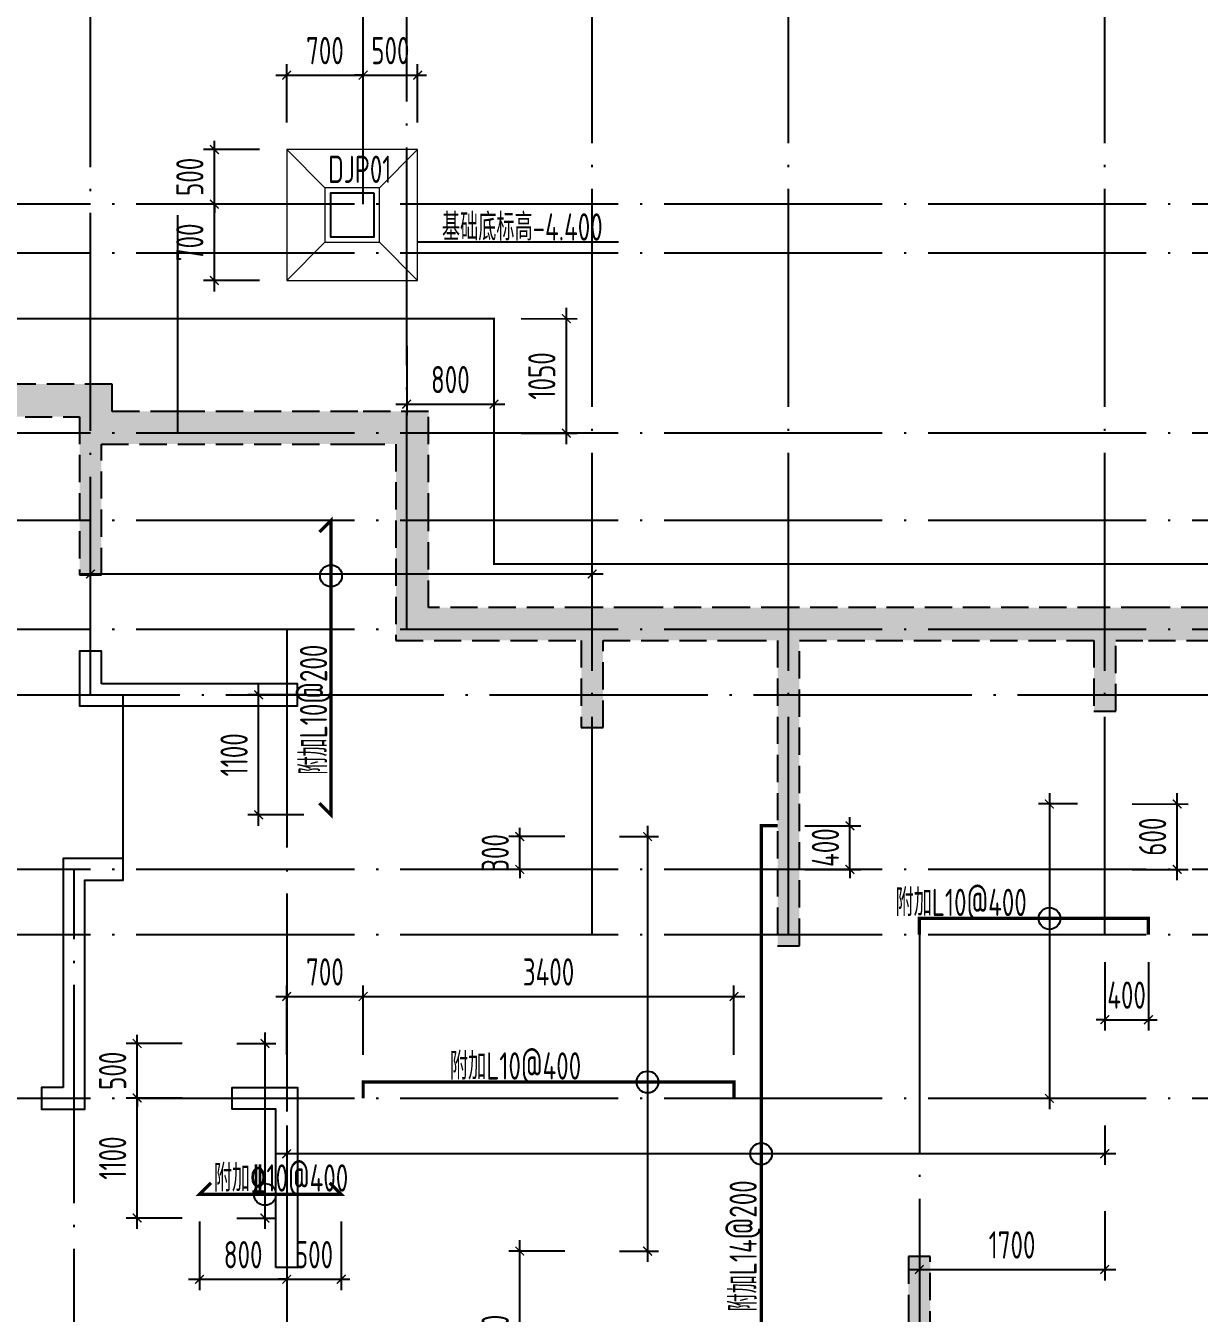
# Model space of a CAD drawing. Extents: x -1058961 to 23600, y -449123 to 2751847.
# Drawn here: x -493787 to -483028, y 23394 to 35201 of the extents above; entities that cross this region are included whole.
import ezdxf

# ---------------------------------------------------------------- set-up
doc = ezdxf.new("R2010")
doc.units = 0
doc.header["$LTSCALE"] = 1000
doc.linetypes.add('DASH', pattern=[0.35, 0.25, -0.1])
doc.linetypes.add('DOTE', pattern=[2.4200000000000004, 2, -0.2, 0.02, -0.2])
doc.layers.get('0').update_dxf_attribs({"linetype": 'CONTINUOUS'})
doc.layers.get('DEFPOINTS').update_dxf_attribs({"linetype": 'CONTINUOUS'})
for name, color, linetype in [('A-DOTE', 10, 'DOTE'), ('DIM_ELEV', 3, 'CONTINUOUS'), ('S-B板配筋', 6, 'CONTINUOUS'), ('S-B板配筋号', 7, 'CONTINUOUS'), ('S-J基础底板', 5, 'CONTINUOUS'), ('S-J基础底板标注', 3, 'CONTINUOUS'), ('S-Q墙填充', 252, 'CONTINUOUS'), ('S-Q墙实线', 6, 'CONTINUOUS'), ('S-Q墙虚线', 6, 'DASH'), ('独立基础', 2, 'CONTINUOUS')]:
    doc.layers.add(name, color=color, linetype=linetype)
doc.layers.add('独基集中标注', color=7, linetype='CONTINUOUS', lineweight=18)
doc.styles.add('TSSD_DIMENSION', font='Tssdeng.shx', dxfattribs={"width": 0.7, "bigfont": 'tssdchn.shx'})
doc.styles.add('TSSD_REIN', font='tssdeng.shx', dxfattribs={"width": 0.7, "height": 300, "bigfont": 'tssdchn.shx'})
doc.styles.add('样式 1', font='yjkeng.shx', dxfattribs={"width": 0.7, "height": 250, "bigfont": 'yjkchn.shx'})
doc.dimstyles.new('TSSD_100_100$0', dxfattribs={"dimtxt": 300, "dimasz": 80, "dimexe": 100, "dimexo": 250, "dimgap": 100, "dimtad": 1, "dimdec": 0, "dimzin": 0, "dimdsep": 46, "dimtxsty": 'TSSD_DIMENSION', "dimblk": 'ARCHTICK', "dimcen": 0, "dimdle": 100, "dimclrd": 3, "dimclre": 3, "dimclrt": 7, "dimadec": 0, "dimazin": 0, "dimtfac": 1, "dimtdec": 0, "dimtix": 1, "dimtmove": 2, "dimatfit": 3, "dimldrblk": 'ARCHTICK', "dimfxl": 0, "dimtolj": 1, "dimtzin": 0, "dimarcsym": 0})

# ---------------------------------------------------------------- blocks, each defined once
blk = doc.blocks.new('_ArchTick')
at = {"color": 0, "linetype": 'ByBlock', "const_width": 0.15}
blk.add_lwpolyline([(-0.5, -0.5), (0.5, 0.5)], dxfattribs=at)
blk = doc.blocks.new('*D594')
at = {"layer": 'DEFPOINTS', "color": 0}
for p in [(-492057.5010585476, 34064.52413698993), (-491393.851272724, 34064.52413698993), (-491393.851272724, 33564.50240464791)]:
    blk.add_point(p, dxfattribs=at)
at = {"layer": 'S-J基础底板标注', "color": 3, "lineweight": -2}
for p, q in [((-492057.5010585476, 34064.52413698993), (-492057.5010585476, 34144.52413698993)), ((-491643.851272724, 34064.52413698993), (-492157.5010585476, 34064.52413698993)), ((-492057.5010585476, 33564.50240464791), (-492057.5010585476, 34064.52413698993)), ((-491643.851272724, 33564.50240464791), (-492157.5010585476, 33564.50240464791)), ((-492057.5010585476, 33564.50240464791), (-492057.5010585476, 33484.50240464791))]:
    blk.add_line(p, q, dxfattribs=at)
at = {"layer": 'S-J基础底板标注', "color": 3, "lineweight": -2, "xscale": 80, "yscale": 80, "zscale": 80}
for p, rotation in [((-492057.5010585476, 34064.52413698993), 270), ((-492057.5010585476, 33564.50240464791), 90)]:
    blk.add_blockref('_ArchTick', p, dxfattribs=dict(at, rotation=rotation))
at = {"layer": 'S-J基础底板标注', "color": 7, "insert": (-492282.5010585476, 33814.51327081884), "char_height": 250, "attachment_point": 5, "rotation": 90, "style": 'TSSD_DIMENSION'}
blk.add_mtext('\\A1;500', dxfattribs=at)
blk = doc.blocks.new('*D604')
at = {"layer": 'DEFPOINTS', "color": 0}
for p in [(-492057.5010585476, 33564.50240464791), (-491393.851272724, 33564.50240464791), (-491393.8514036512, 32864.52413698993)]:
    blk.add_point(p, dxfattribs=at)
at = {"layer": 'S-J基础底板标注', "color": 3, "lineweight": -2}
for p, q in [((-492057.5010585476, 32764.52413698993), (-492057.5010585476, 33664.50240464791)), ((-491643.851272724, 33564.50240464791), (-492157.5010585476, 33564.50240464791)), ((-491643.8514036512, 32864.52413698993), (-492157.5010585476, 32864.52413698993))]:
    blk.add_line(p, q, dxfattribs=at)
at = {"layer": 'S-J基础底板标注', "color": 3, "lineweight": -2, "xscale": 80, "yscale": 80, "zscale": 80}
for p, rotation in [((-492057.5010585476, 33564.50240464791), 90), ((-492057.5010585476, 32864.52413698993), 270)]:
    blk.add_blockref('_ArchTick', p, dxfattribs=dict(at, rotation=rotation))
at = {"layer": 'S-J基础底板标注', "color": 7, "insert": (-492282.5010585476, 33214.51327081884), "char_height": 250, "attachment_point": 5, "rotation": 90, "style": 'TSSD_DIMENSION'}
blk.add_mtext('\\A1;700', dxfattribs=at)
blk = doc.blocks.new('*D608')
at = {"layer": 'DEFPOINTS', "color": 0}
for p in [(-490193.8372387396, 34747.43385908534), (-490693.840417615, 34064.52618786317), (-490193.8372387396, 34064.52616923282)]:
    blk.add_point(p, dxfattribs=at)
at = {"layer": 'S-J基础底板标注', "color": 3, "lineweight": -2}
for p, q in [((-490693.840417615, 34314.52618786317), (-490693.840417615, 34847.43385908534)), ((-490193.8372387396, 34314.52616923282), (-490193.8372387396, 34847.43385908534)), ((-490693.840417615, 34747.43385908534), (-490773.840417615, 34747.43385908534)), ((-490693.840417615, 34747.43385908534), (-490193.8372387396, 34747.43385908534)), ((-490193.8372387396, 34747.43385908534), (-490113.8372387396, 34747.43385908534))]:
    blk.add_line(p, q, dxfattribs=at)
at = {"layer": 'S-J基础底板标注', "color": 3, "lineweight": -2, "xscale": 80, "yscale": 80, "zscale": 80}
blk.add_blockref('_ArchTick', (-490693.840417615, 34747.43385908534), dxfattribs=at)
at = {"layer": 'S-J基础底板标注', "color": 3, "lineweight": -2, "xscale": 80, "yscale": 80, "zscale": 80, "rotation": 180}
blk.add_blockref('_ArchTick', (-490193.8372387396, 34747.43385908534), dxfattribs=at)
at = {"layer": 'S-J基础底板标注', "color": 7, "insert": (-490443.8388281773, 34972.43385908534), "char_height": 250, "attachment_point": 5, "style": 'TSSD_DIMENSION'}
blk.add_mtext('\\A1;500', dxfattribs=at)
blk = doc.blocks.new('*D610')
at = {"layer": 'DEFPOINTS', "color": 0}
for p in [(-490693.840417615, 34747.4338777157), (-491393.8394731249, 34064.52621394544), (-490693.840417615, 34064.52618786317)]:
    blk.add_point(p, dxfattribs=at)
at = {"layer": 'S-J基础底板标注', "color": 3, "lineweight": -2}
for p, q in [((-491393.8394731249, 34314.52621394544), (-491393.8394731249, 34847.4338777157)), ((-490693.840417615, 34314.52618786317), (-490693.840417615, 34847.4338777157)), ((-491493.8394731249, 34747.4338777157), (-490593.840417615, 34747.4338777157))]:
    blk.add_line(p, q, dxfattribs=at)
at = {"layer": 'S-J基础底板标注', "color": 3, "lineweight": -2, "xscale": 80, "yscale": 80, "zscale": 80, "rotation": 180}
blk.add_blockref('_ArchTick', (-491393.8394731249, 34747.4338777157), dxfattribs=at)
at = {"layer": 'S-J基础底板标注', "color": 3, "lineweight": -2, "xscale": 80, "yscale": 80, "zscale": 80}
blk.add_blockref('_ArchTick', (-490693.840417615, 34747.4338777157), dxfattribs=at)
at = {"layer": 'S-J基础底板标注', "color": 7, "insert": (-491043.83994537, 34972.4338777157), "char_height": 250, "attachment_point": 5, "style": 'TSSD_DIMENSION'}
blk.add_mtext('\\A1;700', dxfattribs=at)
blk = doc.blocks.new('*D628')
at = {"layer": 'DEFPOINTS', "color": 0}
for p in [(-486893.7970194276, 27864.33567456829), (-486230.1470199788, 27864.27281067413), (-486893.8348911972, 27464.52589256183)]:
    blk.add_point(p, dxfattribs=at)
at = {"layer": 'S-J基础底板标注', "color": 3, "lineweight": -2}
for p, q in [((-486643.7970205492, 27864.31199345101), (-486130.1470204275, 27864.26333822723)), ((-486230.1848917483, 27464.46302866768), (-486230.1470199788, 27864.27281067413)), ((-486230.1470199788, 27864.27281067413), (-486230.1394420213, 27944.27281031523)), ((-486643.8348923188, 27464.50221144455), (-486130.184892197, 27464.45355622077)), ((-486230.1848917483, 27464.46302866768), (-486230.1924697058, 27384.46302902658))]:
    blk.add_line(p, q, dxfattribs=at)
at = {"layer": 'S-J基础底板标注', "color": 3, "lineweight": -2, "xscale": 80, "yscale": 80, "zscale": 80}
for p, rotation in [((-486230.1470199788, 27864.27281067413), 269.9945726876956), ((-486230.1848917483, 27464.46302866768), 89.99457268769562)]:
    blk.add_blockref('_ArchTick', p, dxfattribs=dict(at, rotation=rotation))
at = {"layer": 'S-J基础底板标注', "color": 7, "insert": (-486455.1659548541, 27664.38923267649), "char_height": 250, "attachment_point": 5, "rotation": 89.99457268769561, "style": 'TSSD_DIMENSION'}
blk.add_mtext('\\A1;400', dxfattribs=at)
blk = doc.blocks.new('*D685')
at = {"layer": 'DEFPOINTS', "color": 0, "ltscale": 0.5}
for p in [(-488593.8295931561, 27764.94171563891), (-488593.7983879136, 23964.40297714485), (-488085.8578433053, 23964.40714771354)]:
    blk.add_point(p, dxfattribs=at)
at = {"layer": 'S-J基础底板标注', "color": 3, "lineweight": -2, "ltscale": 0.5}
for p, q in [((-488085.889869622, 27864.94588620423), (-488085.857022231, 23864.40714771691)), ((-488343.8295931645, 27764.94376832438), (-487985.8890485512, 27764.94670728179)), ((-488343.798387922, 23964.40502983031), (-487985.8578433087, 23964.40796878772))]:
    blk.add_line(p, q, dxfattribs=at)
at = {"layer": 'S-J基础底板标注', "color": 3, "lineweight": -2, "ltscale": 0.5, "xscale": 80, "yscale": 80, "zscale": 80}
for p, rotation in [((-488085.8890485478, 27764.9458862076), 90.0004704408551), ((-488085.8578433053, 23964.40714771354), 270.0004704408551)]:
    blk.add_blockref('_ArchTick', p, dxfattribs=dict(at, rotation=rotation))
blk = doc.blocks.new('*D658')
at = {"layer": 'DEFPOINTS', "color": 0}
for p in [(-489257.4495070654, 23964.40297714484), (-488593.7995797223, 23964.40297714484), (-488593.7998729884, 22364.52588516191)]:
    blk.add_point(p, dxfattribs=at)
at = {"layer": 'S-J基础底板标注', "color": 3, "lineweight": -2}
for p, q in [((-489257.4495070654, 22264.52588516191), (-489257.4495070654, 24064.40297714484)), ((-488843.7995797223, 23964.40297714484), (-489357.4495070654, 23964.40297714484)), ((-488843.7998729884, 22364.52588516191), (-489357.4495070654, 22364.52588516191))]:
    blk.add_line(p, q, dxfattribs=at)
at = {"layer": 'S-J基础底板标注', "color": 3, "lineweight": -2, "xscale": 80, "yscale": 80, "zscale": 80}
for p, rotation in [((-489257.4495070654, 23964.40297714484), 90), ((-489257.4495070654, 22364.52588516191), 270)]:
    blk.add_blockref('_ArchTick', p, dxfattribs=dict(at, rotation=rotation))
at = {"layer": 'S-J基础底板标注', "color": 7, "insert": (-489482.4495070654, 23164.4644311533), "char_height": 250, "attachment_point": 5, "rotation": 90, "style": 'TSSD_DIMENSION'}
blk.add_mtext('\\A1;1600', dxfattribs=at)
blk = doc.blocks.new('*D659')
at = {"layer": 'DEFPOINTS', "color": 0}
for p in [(-490693.4736985135, 26299.0108338893), (-491393.9647495269, 25514.52589280854), (-490693.4736985135, 25514.52589279137)]:
    blk.add_point(p, dxfattribs=at)
at = {"layer": 'S-J基础底板标注', "color": 3, "lineweight": -2}
for p, q in [((-491393.9647495269, 25764.52589280854), (-491393.9647495269, 26399.0108338893)), ((-490693.4736985135, 25764.52589279137), (-490693.4736985135, 26399.0108338893)), ((-491493.9647495269, 26299.0108338893), (-490593.4736985135, 26299.0108338893))]:
    blk.add_line(p, q, dxfattribs=at)
at = {"layer": 'S-J基础底板标注', "color": 3, "lineweight": -2, "xscale": 80, "yscale": 80, "zscale": 80, "rotation": 180}
blk.add_blockref('_ArchTick', (-491393.9647495269, 26299.0108338893), dxfattribs=at)
at = {"layer": 'S-J基础底板标注', "color": 3, "lineweight": -2, "xscale": 80, "yscale": 80, "zscale": 80}
blk.add_blockref('_ArchTick', (-490693.4736985135, 26299.0108338893), dxfattribs=at)
at = {"layer": 'S-J基础底板标注', "color": 7, "insert": (-491043.7192240202, 26524.0108338893), "char_height": 250, "attachment_point": 5, "style": 'TSSD_DIMENSION'}
blk.add_mtext('\\A1;700', dxfattribs=at)
blk = doc.blocks.new('*D660')
at = {"layer": 'DEFPOINTS', "color": 0}
for p in [(-487293.851053764, 26299.01083380589), (-490693.4736985135, 25514.52589279137), (-487293.851053764, 25514.52589270685)]:
    blk.add_point(p, dxfattribs=at)
at = {"layer": 'S-J基础底板标注', "color": 3, "lineweight": -2}
for p, q in [((-490693.4736985135, 25764.52589279137), (-490693.4736985135, 26399.01083380589)), ((-487293.851053764, 25764.52589270685), (-487293.851053764, 26399.01083380589)), ((-490793.4736985135, 26299.01083380589), (-487193.851053764, 26299.01083380589))]:
    blk.add_line(p, q, dxfattribs=at)
at = {"layer": 'S-J基础底板标注', "color": 3, "lineweight": -2, "xscale": 80, "yscale": 80, "zscale": 80, "rotation": 180}
blk.add_blockref('_ArchTick', (-490693.4736985135, 26299.01083380589), dxfattribs=at)
at = {"layer": 'S-J基础底板标注', "color": 3, "lineweight": -2, "xscale": 80, "yscale": 80, "zscale": 80}
blk.add_blockref('_ArchTick', (-487293.851053764, 26299.01083380589), dxfattribs=at)
at = {"layer": 'S-J基础底板标注', "color": 7, "insert": (-488993.6623761387, 26524.01083380589), "char_height": 250, "attachment_point": 5, "style": 'TSSD_DIMENSION'}
blk.add_mtext('\\A1;3400', dxfattribs=at)
blk = doc.blocks.new('*D689')
at = {"layer": 'DEFPOINTS', "color": 0, "ltscale": 0.5}
for p in [(-492101.8172997612, 25867.62186732542), (-492101.8193662172, 24267.17819402393), (-491593.839240867, 24267.17753813169)]:
    blk.add_point(p, dxfattribs=at)
at = {"layer": 'S-J基础底板标注', "color": 3, "lineweight": -2, "ltscale": 0.5}
for p, q in [((-491851.8172997614, 25867.62154453118), (-491493.8371744111, 25867.62108231548)), ((-491593.8370452933, 25967.6212114331), (-491593.8393699847, 24167.17753813177)), ((-491851.8193662174, 24267.17787122969), (-491493.8392408671, 24267.177409014))]:
    blk.add_line(p, q, dxfattribs=at)
at = {"layer": 'S-J基础底板标注', "color": 3, "lineweight": -2, "ltscale": 0.5, "xscale": 80, "yscale": 80, "zscale": 80}
for p, rotation in [((-491593.837174411, 25867.62121143318), 89.9999260210089), ((-491593.839240867, 24267.17753813169), 269.9999260210089)]:
    blk.add_blockref('_ArchTick', p, dxfattribs=dict(at, rotation=rotation))
blk = doc.blocks.new('*D674')
at = {"layer": 'DEFPOINTS', "color": 0}
for p in [(-492765.4683859481, 25867.78505948371), (-492101.8184915701, 25867.62186732542), (-492101.9414965807, 25367.40014645787)]:
    blk.add_point(p, dxfattribs=at)
at = {"layer": 'S-J基础底板标注', "color": 3, "lineweight": -2}
for p, q in [((-492351.8184840117, 25867.68334256814), (-492865.4683829247, 25867.8096495808)), ((-492765.5913909586, 25367.56333861615), (-492765.4683859481, 25867.78505948371)), ((-492765.4683859481, 25867.78505948371), (-492765.4487138704, 25947.78505706502)), ((-492351.9414890223, 25367.46162170059), (-492865.5913879353, 25367.58792871324)), ((-492765.5913909586, 25367.56333861615), (-492765.6110630363, 25287.56334103484))]:
    blk.add_line(p, q, dxfattribs=at)
at = {"layer": 'S-J基础底板标注', "color": 3, "lineweight": -2, "xscale": 80, "yscale": 80, "zscale": 80}
for p, rotation in [((-492765.4683859481, 25867.78505948371), 269.9859109120483), ((-492765.5913909586, 25367.56333861615), 89.98591091204825)]:
    blk.add_blockref('_ArchTick', p, dxfattribs=dict(at, rotation=rotation))
at = {"layer": 'S-J基础底板标注', "color": 7, "insert": (-492990.5298816508, 25617.72952676839), "char_height": 250, "attachment_point": 5, "rotation": 89.98591091204827, "style": 'TSSD_DIMENSION'}
blk.add_mtext('\\A1;500', dxfattribs=at)
blk = doc.blocks.new('*D675')
at = {"layer": 'DEFPOINTS', "color": 0}
for p in [(-492193.9192963073, 24484.4544242977), (-491393.9089287741, 24484.4544242977), (-491393.9089287741, 23706.05558374457)]:
    blk.add_point(p, dxfattribs=at)
at = {"layer": 'S-J基础底板标注', "color": 3, "lineweight": -2}
for p, q in [((-492193.9192963073, 24234.4544242977), (-492193.9192963073, 23606.05558374457)), ((-491393.9089287741, 24234.4544242977), (-491393.9089287741, 23606.05558374457)), ((-492293.9192963073, 23706.05558374457), (-491293.9089287741, 23706.05558374457))]:
    blk.add_line(p, q, dxfattribs=at)
at = {"layer": 'S-J基础底板标注', "color": 3, "lineweight": -2, "xscale": 80, "yscale": 80, "zscale": 80, "rotation": 180}
blk.add_blockref('_ArchTick', (-492193.9192963073, 23706.05558374457), dxfattribs=at)
at = {"layer": 'S-J基础底板标注', "color": 3, "lineweight": -2, "xscale": 80, "yscale": 80, "zscale": 80}
blk.add_blockref('_ArchTick', (-491393.9089287741, 23706.05558374457), dxfattribs=at)
at = {"layer": 'S-J基础底板标注', "color": 7, "insert": (-491793.9141125407, 23931.05558374457), "char_height": 250, "attachment_point": 5, "style": 'TSSD_DIMENSION'}
blk.add_mtext('\\A1;800', dxfattribs=at)
blk = doc.blocks.new('*D676')
at = {"layer": 'DEFPOINTS', "color": 0}
for p in [(-491393.9089287741, 24484.4544242977), (-490894.3912203412, 24484.4544242977), (-490894.3912203412, 23706.05558374457)]:
    blk.add_point(p, dxfattribs=at)
at = {"layer": 'S-J基础底板标注', "color": 3, "lineweight": -2}
for p, q in [((-491393.9089287741, 24234.4544242977), (-491393.9089287741, 23606.05558374457)), ((-490894.3912203412, 24234.4544242977), (-490894.3912203412, 23606.05558374457)), ((-491393.9089287741, 23706.05558374457), (-491473.9089287741, 23706.05558374457)), ((-491393.9089287741, 23706.05558374457), (-490894.3912203412, 23706.05558374457)), ((-490894.3912203412, 23706.05558374457), (-490814.3912203412, 23706.05558374457))]:
    blk.add_line(p, q, dxfattribs=at)
at = {"layer": 'S-J基础底板标注', "color": 3, "lineweight": -2, "xscale": 80, "yscale": 80, "zscale": 80}
blk.add_blockref('_ArchTick', (-491393.9089287741, 23706.05558374457), dxfattribs=at)
at = {"layer": 'S-J基础底板标注', "color": 3, "lineweight": -2, "xscale": 80, "yscale": 80, "zscale": 80, "rotation": 180}
blk.add_blockref('_ArchTick', (-490894.3912203412, 23706.05558374457), dxfattribs=at)
at = {"layer": 'S-J基础底板标注', "color": 7, "insert": (-491144.1500745576, 23931.05558374457), "char_height": 250, "attachment_point": 5, "style": 'TSSD_DIMENSION'}
blk.add_mtext('\\A1;500', dxfattribs=at)
blk = doc.blocks.new('20210726.16350016')
at = {"layer": 'A-DOTE'}
for p, q in [((43500.00000790274, 13100.31751472806), (43500.00000790291, 21100.04725452978)), ((45999.99996823893, 17600.04514761653), (45999.99931681331, 21100.04725452978)), ((46400.00000848342, 13700.04724698304), (46400.00000850705, 21100.04725452978)), ((48100.00000793056, 10900.04725549766), (48100.00000739738, 21100.04725452978)), ((49900.00000802102, 10900.04725549766), (49900.00000802102, 21100.04725452978)), ((52800.00000813045, 10900.04724730598), (52800.0000081305, 21100.04725452978)), ((55600.00000724575, 17600.04725452978), (3600.000008000061, 17600.04725452978)), ((44300.00000790274, 15500.04725473234), (44300.00000790285, 17600.04725452978)), ((55600.00000724584, 17150.04725452977), (3600.000007999988, 17150.04725452978)), ((55600.00000724575, 15500.04725473234), (3600.000008000061, 15500.04725473234)), ((55600.00000724575, 14700.04724880424), (3600.000008000061, 14700.04724880436)), ((55600.00000724575, 13700.04725528683), (3600.000008000061, 13700.04725528706)), ((45299.78309750743, 13700.04725528695), (45300.00000743364, 3600.047255706508)), ((3600.000008000061, 13100.31752494338), (55600.00000724575, 13100.31748104317)), ((43800.00075060432, 11500.04725454794), (43800.00075086881, 13100.04725454887)), ((55600.00000724575, 11500.04725454783), (3600.000008000061, 11500.04725454806)), ((43350.00000284063, 3600.023631853284), (43350.00000252202, 11500.04725452978)), ((55600.00000724575, 10900.04725549754), (3600.000008000061, 10900.04725549766)), ((51100.00000741752, 10900.04724739329), (51100.00000741752, 3600.047255706508)), ((55600.00000724575, 9400.04725379066), (3600.000008000061, 9400.047254788922))]:
    blk.add_line(p, q, dxfattribs=at)
blk = doc.blocks.new('*D1162')
at = {"layer": 'DEFPOINTS', "color": 0}
for p in [(-490293.8295925469, 32514.52740624271), (-489493.9373459944, 32514.52740624271), (-489493.9373459944, 31730.69051598824)]:
    blk.add_point(p, dxfattribs=at)
at = {"layer": 'S-J基础底板标注', "color": 3, "lineweight": -2}
for p, q in [((-490293.8295925469, 32264.52740624271), (-490293.8295925469, 31630.69051598824)), ((-489493.9373459944, 32264.52740624271), (-489493.9373459944, 31630.69051598824)), ((-490393.8295925469, 31730.69051598824), (-489393.9373459944, 31730.69051598824))]:
    blk.add_line(p, q, dxfattribs=at)
at = {"layer": 'S-J基础底板标注', "color": 3, "lineweight": -2, "xscale": 80, "yscale": 80, "zscale": 80, "rotation": 180}
blk.add_blockref('_ArchTick', (-490293.8295925469, 31730.69051598824), dxfattribs=at)
at = {"layer": 'S-J基础底板标注', "color": 3, "lineweight": -2, "xscale": 80, "yscale": 80, "zscale": 80}
blk.add_blockref('_ArchTick', (-489493.9373459944, 31730.69051598824), dxfattribs=at)
at = {"layer": 'S-J基础底板标注', "color": 7, "insert": (-489893.8834692707, 31955.69051598824), "char_height": 250, "attachment_point": 5, "style": 'TSSD_DIMENSION'}
blk.add_mtext('\\A1;800', dxfattribs=at)
blk = doc.blocks.new('*D1163')
at = {"layer": 'DEFPOINTS', "color": 0}
for p in [(-489493.8404282075, 32514.52740624271), (-488830.2692366589, 32514.46615831886), (-489493.9373459945, 31464.50240485035)]:
    blk.add_point(p, dxfattribs=at)
at = {"layer": 'S-J基础底板标注', "color": 3, "lineweight": -2}
for p, q in [((-488830.3753844913, 31364.44115735248), (-488830.2600066133, 32614.4661578929)), ((-489243.8404292725, 32514.5043311287), (-488730.2692370848, 32514.45692827326)), ((-489243.9373470594, 31464.47932973635), (-488730.3661548717, 31464.43192688091))]:
    blk.add_line(p, q, dxfattribs=at)
at = {"layer": 'S-J基础底板标注', "color": 3, "lineweight": -2, "xscale": 80, "yscale": 80, "zscale": 80}
for p, rotation in [((-488830.2692366589, 32514.46615831886), 89.99471157341571), ((-488830.3661544457, 31464.44115692651), 269.9947115734157)]:
    blk.add_blockref('_ArchTick', p, dxfattribs=dict(at, rotation=rotation))
at = {"layer": 'S-J基础底板标注', "color": 7, "insert": (-489055.3176945939, 31989.4744252253), "char_height": 250, "attachment_point": 5, "rotation": 89.99471157341571, "style": 'TSSD_DIMENSION'}
blk.add_mtext('\\A1;1050', dxfattribs=at)
blk = doc.blocks.new('*D1168')
at = {"layer": 'DEFPOINTS', "color": 0}
for p in [(-492765.5873739927, 25367.53367686955), (-492101.9414965806, 25367.40014645786), (-492102.1628692823, 24267.17826441894)]:
    blk.add_point(p, dxfattribs=at)
at = {"layer": 'S-J基础底板标注', "color": 3, "lineweight": -2}
for p, q in [((-492765.8288674264, 24167.31179685484), (-492765.5672532606, 25467.53367484533)), ((-492351.9414915201, 25367.45044828807), (-492865.5873719684, 25367.55379760163)), ((-492352.1628642218, 24267.22856624915), (-492865.8087446701, 24267.3319155627))]:
    blk.add_line(p, q, dxfattribs=at)
at = {"layer": 'S-J基础底板标注', "color": 3, "lineweight": -2, "xscale": 80, "yscale": 80, "zscale": 80}
for p, rotation in [((-492765.5873739927, 25367.53367686955), 89.98847166963107), ((-492765.8087466944, 24267.31179483062), 269.9884716696311)]:
    blk.add_blockref('_ArchTick', p, dxfattribs=dict(at, rotation=rotation))
at = {"layer": 'S-J基础底板标注', "color": 7, "insert": (-492990.698055789, 24817.46800749733), "char_height": 250, "attachment_point": 5, "rotation": 89.98847166963107, "style": 'TSSD_DIMENSION'}
blk.add_mtext('\\A1;1100', dxfattribs=at)
blk = doc.blocks.new('*D1172')
at = {"layer": 'DEFPOINTS', "color": 0, "ltscale": 0.5}
for p in [(-493193.8295931367, 30172.72739822874), (-493193.8295931367, 29664.50240540487), (-488593.8295932552, 29664.50240540499)]:
    blk.add_point(p, dxfattribs=at)
at = {"layer": 'S-J基础底板标注', "color": 3, "lineweight": -2, "ltscale": 0.5}
for p, q in [((-493193.8295931367, 29914.50240540487), (-493193.8295931367, 30272.72739822874)), ((-488593.8295932552, 29914.50240540499), (-488593.8295932552, 30272.72739822886)), ((-488493.8295932552, 30172.72739822886), (-493293.8295931367, 30172.72739822874))]:
    blk.add_line(p, q, dxfattribs=at)
at = {"layer": 'S-J基础底板标注', "color": 3, "lineweight": -2, "ltscale": 0.5, "xscale": 80, "yscale": 80, "zscale": 80}
for p, rotation in [((-493193.8295931367, 30172.72739822874), 180.0000000000015), ((-488593.8295932552, 30172.72739822886), 1.438849039914203e-12)]:
    blk.add_blockref('_ArchTick', p, dxfattribs=dict(at, rotation=rotation))
blk = doc.blocks.new('*D1174')
at = {"layer": 'DEFPOINTS', "color": 0}
for p in [(-491651.8452899606, 29064.78778205276), (-490988.1651252914, 29064.7726606209), (-490988.1901805434, 27965.09678813039)]:
    blk.add_point(p, dxfattribs=at)
at = {"layer": 'S-J基础底板标注', "color": 3, "lineweight": -2}
for p, q in [((-491651.8726236342, 27865.11190958821), (-491651.8430115391, 29164.78778202681)), ((-491238.1651252265, 29064.77835667476), (-491751.8452899347, 29064.79006047431)), ((-491238.1901804785, 27965.10248418425), (-491751.8703451867, 27965.1141879838))]:
    blk.add_line(p, q, dxfattribs=at)
at = {"layer": 'S-J基础底板标注', "color": 3, "lineweight": -2, "xscale": 80, "yscale": 80, "zscale": 80}
for p, rotation in [((-491651.8452899606, 29064.78778205276), 89.99869456061482), ((-491651.8703452126, 27965.11190956226), 269.9986945606148)]:
    blk.add_blockref('_ArchTick', p, dxfattribs=dict(at, rotation=rotation))
at = {"layer": 'S-J基础底板标注', "color": 7, "insert": (-491876.8578175281, 28514.95497225608), "char_height": 250, "attachment_point": 5, "rotation": 89.99869456061482, "style": 'TSSD_DIMENSION'}
blk.add_mtext('\\A1;1100', dxfattribs=at)
blk = doc.blocks.new('*D2789')
at = {"layer": 'DEFPOINTS', "color": 0}
for p in [(-489257.4795971493, 27764.96520374683), (-488593.8295931246, 27764.96520374683), (-488593.8295931402, 27464.50240466598)]:
    blk.add_point(p, dxfattribs=at)
at = {"layer": 'S-J基础底板标注', "color": 3, "lineweight": -2}
for p, q in [((-488843.8295931246, 27764.96520374683), (-489357.4795971493, 27764.96520374683)), ((-489257.4795971493, 27764.96520374683), (-489257.4795971493, 27844.96520374683)), ((-489257.4795971493, 27464.50240466598), (-489257.4795971493, 27764.96520374683)), ((-488843.8295931402, 27464.50240466598), (-489357.4795971493, 27464.50240466598)), ((-489257.4795971493, 27464.50240466598), (-489257.4795971493, 27384.50240466598))]:
    blk.add_line(p, q, dxfattribs=at)
at = {"layer": 'S-J基础底板标注', "color": 3, "lineweight": -2, "xscale": 80, "yscale": 80, "zscale": 80}
for p, rotation in [((-489257.4795971493, 27764.96520374683), 270), ((-489257.4795971493, 27464.50240466598), 90)]:
    blk.add_blockref('_ArchTick', p, dxfattribs=dict(at, rotation=rotation))
at = {"layer": 'S-J基础底板标注', "color": 7, "insert": (-489482.4795971493, 27614.73380420633), "char_height": 250, "attachment_point": 5, "rotation": 90, "style": 'TSSD_DIMENSION'}
blk.add_mtext('\\A1;300', dxfattribs=at)
blk = doc.blocks.new('*D2791')
at = {"layer": 'DEFPOINTS', "color": 0, "ltscale": 0.5}
for p in [(-483893.8204234544, 28064.09763199228), (-484401.7989535442, 25364.5024039509), (-483893.8204234506, 25364.5024039509)]:
    blk.add_point(p, dxfattribs=at)
at = {"layer": 'S-J基础底板标注', "color": 3, "lineweight": -2, "ltscale": 0.5}
for p, q in [((-484401.7989535442, 28164.09763199228), (-484401.7989535442, 25264.5024039509)), ((-484143.8204234544, 28064.09763199228), (-484501.7989535442, 28064.09763199228)), ((-484143.8204234506, 25364.5024039509), (-484501.7989535442, 25364.5024039509))]:
    blk.add_line(p, q, dxfattribs=at)
at = {"layer": 'S-J基础底板标注', "color": 3, "lineweight": -2, "ltscale": 0.5, "xscale": 80, "yscale": 80, "zscale": 80}
for p, rotation in [((-484401.7989535442, 28064.09763199228), 90), ((-484401.7989535442, 25364.5024039509), 270)]:
    blk.add_blockref('_ArchTick', p, dxfattribs=dict(at, rotation=rotation))
blk = doc.blocks.new('*D2790')
at = {"layer": 'DEFPOINTS', "color": 0}
for p in [(-483893.8295929204, 26864.52589348151), (-483493.6157735724, 26864.52589350194), (-483493.6157735724, 26086.12744946033)]:
    blk.add_point(p, dxfattribs=at)
at = {"layer": 'S-J基础底板标注', "color": 3, "lineweight": -2}
for p, q in [((-483893.8295929204, 26614.52589348151), (-483893.8295929204, 25986.12744946033)), ((-483493.6157735724, 26614.52589350194), (-483493.6157735724, 25986.12744946033)), ((-483893.8295929204, 26086.12744946033), (-483973.8295929204, 26086.12744946033)), ((-483893.8295929204, 26086.12744946033), (-483493.6157735724, 26086.12744946033)), ((-483493.6157735724, 26086.12744946033), (-483413.6157735724, 26086.12744946033))]:
    blk.add_line(p, q, dxfattribs=at)
at = {"layer": 'S-J基础底板标注', "color": 3, "lineweight": -2, "xscale": 80, "yscale": 80, "zscale": 80}
blk.add_blockref('_ArchTick', (-483893.8295929204, 26086.12744946033), dxfattribs=at)
at = {"layer": 'S-J基础底板标注', "color": 3, "lineweight": -2, "xscale": 80, "yscale": 80, "zscale": 80, "rotation": 180}
blk.add_blockref('_ArchTick', (-483493.6157735724, 26086.12744946033), dxfattribs=at)
at = {"layer": 'S-J基础底板标注', "color": 7, "insert": (-483693.7226832464, 26311.12744946033), "char_height": 250, "attachment_point": 5, "style": 'TSSD_DIMENSION'}
blk.add_mtext('\\A1;400', dxfattribs=at)
blk = doc.blocks.new('*D2792')
at = {"layer": 'DEFPOINTS', "color": 0}
for p in [(-483893.8204234545, 28064.12111988812), (-483230.1704266694, 28064.03718319846), (-483893.8962616376, 27464.50240466598)]:
    blk.add_point(p, dxfattribs=at)
at = {"layer": 'S-J基础底板标注', "color": 3, "lineweight": -2}
for p, q in [((-483230.258912587, 27364.41846877614), (-483230.157778935, 28164.03718239864)), ((-483643.820425454, 28064.0895005521), (-483130.1704274692, 28064.02453546405)), ((-483643.8962636372, 27464.47078532996), (-483130.2462656524, 27464.40582024191))]:
    blk.add_line(p, q, dxfattribs=at)
at = {"layer": 'S-J基础底板标注', "color": 3, "lineweight": -2, "xscale": 80, "yscale": 80, "zscale": 80}
for p, rotation in [((-483230.1704266694, 28064.03718319846), 89.99275338196081), ((-483230.2462648526, 27464.41846797632), 269.9927533819608)]:
    blk.add_blockref('_ArchTick', p, dxfattribs=dict(at, rotation=rotation))
at = {"layer": 'S-J基础底板标注', "color": 7, "insert": (-483455.2083439614, 27764.25628298977), "char_height": 250, "attachment_point": 5, "rotation": 89.99275338196081, "style": 'TSSD_DIMENSION'}
blk.add_mtext('\\A1;600', dxfattribs=at)
blk = doc.blocks.new('20210824.17211196')
at = {"layer": 'S-Q墙填充', "ltscale": 0.5}
h = blk.add_hatch(dxfattribs=at)
h.set_pattern_fill('ARMORED', color=252, scale=30, style=0)
h.set_pattern_definition([(49.99999999999999, (48278.54639130167, 29260.86836843317), (215.178054780226, -18.82564049477853), [22.5, -247.5]), (355, (48278.54639130167, 29260.86836843317), (-41.6254000839, 225.6576401100035), [18, -198]), (100.4514, (48296.47789530165, 29259.29956643317), (173.5528145142065, 206.8318626182861), [19.122057, -210.3426336]), (46.18420000000002, (48278.54639130167, 29320.86836843317), (320.1723145876933, -49.65570429870542), [33.74999999999994, -371.2499999999995]), (96.6356, (48305.22741480172, 29316.73037633318), (280.398811664611, 292.2353612701325), [28.6830864, -315.5139]), (351.1842, (48278.54639130167, 29320.86836843317), (280.3985835400882, 292.2355802775974), [27, -297]), (21, (48308.54639130167, 29305.86836843317), (179.0721156355385, -120.7856671996016), [22.5, -247.5]), (326.0000000000001, (48308.54639130167, 29305.86836843317), (72.99459957647451, 217.5450135140559), [18, -198]), (71.4514, (48323.46906120167, 29295.80288663318), (252.066788574447, 96.75914901298572), [19.122057, -210.3426336]), (37.50000000000001, (48278.54639130167, 29260.86836843317), (3.647956595187201, 99.86815614939344), [0, -195.6, 0, -201, 0, -198.75]), (7.499999999999999, (48278.54639130167, 29260.86836843317), (78.92086123264458, 118.3235135647081), [0, -114.6, 0, -191.1, 0, -75.75]), (327.5, (48211.64639130165, 29260.86836843317), (160.1467308517227, -6.766461520313927), [0, -75, 0, -234, 0, -310.5]), (317.5, (48181.64639130165, 29260.86836843317), (174.9558508027159, 30.03149469969532), [0, -97.5, 0, -155.4, 0, -220.5]), (45, (48278.54639130167, 29260.86836843317), (-106.0660171779821, 106.0660171779821), [])])
h.paths.add_polyline_path([(147542.2807961485, 66729.00897954755), (145942.1942065553, 66729.0089794025), (145542.2811919461, 66729.00897949202), (142642.2971989106, 66729.00897949202), (142192.2972013218, 66729.0089785862), (141292.1986749036, 66729.00898743917), (140842.281554506, 66729.00898666291), (139342.378817226, 66729.00898750879), (139342.378817226, 67529.00898637962), (139342.3788172259, 68529.00937126904), (138692.4633993891, 68529.00937126904), (137042.400534365, 68529.00974838914), (136442.1792540833, 68529.0094654832), (136442.0384936611, 68779.01101944225), (133242.448855532, 68779.01101944225), (133242.361474031, 68529.009465553), (132642.4339508702, 68529.00974846947), (131042.2074741988, 68529.00937126904), (130342.2920987717, 68529.00937126904), (130342.2920987717, 67529.00898637962), (130342.2920987717, 66729.00897949202), (117642.2812809065, 66729.00897949202), (117192.2812832749, 66729.0089785862), (116292.1986752808, 66729.00898743917), (115842.2908381823, 66729.00898628357), (114342.2914562899, 66729.00897955832), (114342.2920987717, 67529.00898637962), (114342.2920987717, 68529.00937126904), (113692.37668093, 68529.00937126904), (112041.8987910313, 68529.00974846947), (111442.2920987717, 68529.00946561557), (111442.2920987717, 68779.0089796844), (108242.291850166, 68779.00897968364), (108242.2918501577, 68529.00946553554), (107642.1676422775, 68529.00974839334), (106042.2074832978, 68529.00937126904), (105342.2920987715, 68529.00937126904), (105342.2920987718, 67529.00915925788), (105342.2911767543, 66729.00897949202), (97142.29086680908, 66729.00897949202), (97142.29086680908, 63729.01032844711), (97142.30288407195, 61129.0085072287), (97142.30288407195, 59029.00897251409), (99942.30401047354, 59029.00897251409), (106442.34313833, 59029.00897251409), (106442.2959538518, 57829.00152672852), (107492.2918452608, 57829.00152718557), (109842.3040061909, 57829.00153792558), (112192.2918409958, 57829.00152672852), (113242.2880568103, 57829.00152672852), (113242.2389254066, 59028.88870467881), (118842.2829517607, 59029.00897251409), (119742.2796799383, 59029.00897306036), (122342.2800369981, 59029.00898726373), (124942.3040013745, 59029.00897251409), (125842.3028744751, 59029.00897251409), (131442.3038129149, 59029.00897251409), (131442.3038129149, 57829.00152672852), (132492.2918401385, 57829.00152718557), (134842.2796722014, 57829.00153792558), (137192.2918358735, 57829.00152672852), (138242.2798621833, 57829.00152672852), (138242.2798621833, 59029.00897251409), (143842.2807966463, 59029.00897251409), (144742.2796697469, 59029.00897251409), (147542.2807961485, 59029.00897251409)])
h.paths.add_polyline_path([(100942.3028835742, 59329.00682491415), (100942.3028835742, 60779.00891498257), (100742.3028835742, 60779.00891498257), (100742.3028835742, 59329.00897251409), (99942.30401047354, 59329.00897251409), (97442.30288407195, 59329.00897251409), (97442.30288407195, 61129.00923897031), (97442.29132901214, 63629.01079948341), (98142.29475292668, 63629.01079948341), (98142.29475292668, 63829.01079948341), (97442.29086680908, 63829.01079948341), (97442.29086680908, 66429.00897949202), (97842.28974600311, 66429.00897949208), (98742.38747312326, 66429.00837027714), (99042.30248827382, 66429.00882715582), (99042.31309877161, 65779.00937126906), (99242.31309877161, 65779.00937126906), (99242.30248827382, 66429.00897949202), (101942.3023766285, 66429.00897949202), (101942.3023766285, 63629.01079948341), (102142.3023766285, 63629.01079948341), (102142.3023766285, 66429.00897949202), (102492.3023769349, 66429.00897994493), (103392.383071683, 66429.00898774854), (103742.3021261921, 66429.00898702683), (103742.3021261921, 65629.00898671745), (103942.3021261921, 65629.00898671745), (103942.3021261921, 66429.00898650051), (105642.290830998, 66429.0089789075), (105642.2920987715, 67529.00898637962), (105642.2920987715, 68229.00937126904), (106042.2075068686, 68229.00937126904), (107642.1676422862, 68229.0097483934), (108342.2918501484, 68229.00941840229), (108342.2918501563, 67029.00897968306), (108542.2918501556, 67029.00897968434), (108542.2918501456, 68329.00937126561), (108542.2918501507, 68479.0089796837), (111142.2920987717, 68479.00897968434), (111142.2920987717, 68329.00937126904), (111142.2920987717, 67029.00897968434), (111342.2920987717, 67029.00897968434), (111342.2920987717, 68229.00941844228), (112041.8988618098, 68229.00974846947), (113692.3766337939, 68229.00937126904), (114042.2920987717, 68229.00937126904), (114042.2920987717, 67529.00910684497), (114042.2912153591, 66429.0089789075), (115742.2908390501, 66429.00898650051), (115742.2908390501, 65629.00898671745), (115942.2908390501, 65629.00898671745), (115942.2908390501, 66429.00898702683), (116292.1986747874, 66429.00898809831), (117192.2812814632, 66429.00897949202), (117542.2812808851, 66429.00897949202), (117542.2812797289, 63629.01079952625), (117742.281279686, 63629.01079944063), (117742.2812808423, 66429.00897949202), (120442.2812010454, 66429.00897949202), (120442.2812010454, 63629.01079944063), (120642.2812010454, 63629.01079944063), (120642.2812010454, 66429.00882715506), (120942.1941699461, 66429.00837027708), (121942.2903125704, 66429.00897949202), (122242.2857314952, 66429.00897949202), (122242.2800380905, 66429.00940122597), (122442.2800380901, 66429.00897949202), (122442.2857314957, 66429.00897949202), (122742.2917858384, 66429.00897949208), (123742.3875772593, 66429.00837027708), (124042.3024791748, 66429.00882715582), (124042.3024791748, 63628.8108537334), (124242.3024791748, 63628.8108537334), (124242.3024791748, 66429.00897949202), (126942.2918397376, 66429.00897949202), (126942.2918397376, 63629.01079948341), (127142.2918397376, 63629.01079948341), (127142.2918397376, 66429.00897949202), (127492.291840044, 66429.00897994493), (128392.3830713058, 66429.00898774854), (128742.2924785732, 66429.00898702683), (128742.2924785732, 65629.0109816749), (128942.2924785732, 65629.0109816749), (128942.2924785732, 66429.00898679935), (130642.2920987717, 66429.00898775442), (130642.2920987717, 67529.00898637962), (130642.2920987717, 68229.00937126904), (131042.2074977705, 68229.00937126904), (132642.4339508553, 68229.00974846953), (133342.2915814497, 68229.0094184275), (133342.2915814576, 67029.00897968306), (133542.2915814569, 67029.00897968434), (133542.2915814474, 68479.01101944225), (136142.291830073, 68479.01101944225), (136142.291830073, 67029.00897968434), (136342.291830073, 67029.00897968434), (136342.291830073, 68229.00941840264), (137042.4006050617, 68229.0097483892), (138692.4633522483, 68229.00937126904), (139042.378817226, 68229.00937126904), (139042.378817226, 67529.00898637962), (139042.378817226, 66429.00898775437), (140742.2815543968, 66429.00898679935), (140742.2815543968, 65629.00898671745), (140942.2815543968, 65629.00898671745), (140942.2815543968, 66429.00898702683), (141292.1986744102, 66429.00898809831), (142192.2971995102, 66429.00897949202), (142542.2971989106, 66429.00897949202), (142542.2971989106, 63629.01079948341), (142742.2971989106, 63629.01079948341), (142742.2971989106, 66429.00897949202), (145442.2811919461, 66429.00897949202), (145442.2811919461, 65779.03380391853), (145642.2811919461, 65779.03380391853), (145642.2811919461, 66429.00897948311), (145942.1942065276, 66429.00897942438), (146842.2938665339, 66429.00897949202), (147242.2928134111, 66429.00897949202), (147242.2928134111, 63829.01079948341), (146542.2889272935, 63829.01079948341), (146542.2889272935, 63629.01079948341), (147242.292351208, 63629.01079948341), (147242.2807961485, 61129.00921349677), (147242.2807961485, 59329.00897251409), (144742.2796697469, 59329.00897251409), (143942.2807966463, 59329.00897251409), (143942.2807966463, 60779.00891498257), (143742.2807966463, 60779.00891498257), (143742.2807966463, 59329.00897251409), (138242.2798621712, 59329.00881416049), (138242.2798621712, 59579.00131084422), (137942.2798621833, 59579.00146919781), (137942.2798621833, 59229.00897251409), (137942.2798621833, 58129.00152672852), (137192.2918363306, 58129.00152650005), (134842.2796726582, 58129.00153724007), (132492.2918392244, 58129.00152672852), (131742.3038129149, 58129.00152672852), (131742.3038129149, 59229.00897251409), (131742.3038129149, 59579.00146919781), (131442.3038129149, 59579.00146919781), (131442.3038129149, 59329.00897251409), (125942.3028744751, 59329.00897251409), (125942.3028744751, 60779.00891498257), (125742.3028744751, 60779.00891498257), (125742.3028744751, 59329.00897251409), (124942.304001921, 59329.00897224098), (122342.2800375446, 59329.00898644434), (119742.2796788457, 59329.00897251409), (118942.280805745, 59329.00897251409), (118942.280805745, 60779.00891498257), (118742.280805745, 60779.00891498257), (118742.280805745, 59329.00682491415), (113242.2841379499, 59328.88662778778), (113242.3192341068, 59578.98750693497), (112942.2798682899, 59579.01550199797), (112942.2307357903, 59228.88937934478), (112942.2757725528, 58129.00152672852), (112192.2918414528, 58129.00152650005), (109842.3040066479, 58129.00153724007), (107492.2918443467, 58129.00152672852), (106742.30775013, 58129.00152672852), (106742.3509978825, 59228.88918170032), (106742.3038171293, 59579.01494457091), (106442.2998863936, 59578.98799382223), (106442.3335884956, 59328.88655727796)], flags=16)
at = {"layer": 'S-Q墙实线'}
for points in [[(136342.2935294401, 66029.27718846628), (136342.2935294401, 66329.27718846628), (136142.2935294401, 66329.27718846628), (136142.2935294401, 65829.27718846628), (136542.1677635246, 65829.27718846628), (138142.1463749388, 65829.27718846628), (138142.1463749388, 66029.27718846628), (136542.1677635246, 66029.27718846628)], [(135992.2920892438, 62329.0074542471), (135792.2920892438, 62329.0074542471), (135792.2920892438, 62129.0074542471), (136192.2920892438, 62129.0074542471), (136192.2920892438, 64229.00737126905), (136542.1677635246, 64229.00737126905), (136542.1677635246, 64429.00737126905), (135992.2920892438, 64429.00737126905)], [(137942.1463749388, 60678.74888938473), (137942.1463749388, 62129.00743917943), (137542.1463755383, 62129.0074391794), (137542.1463755383, 62329.0074391794), (138142.1463749388, 62329.00743917943), (138142.1463749388, 60678.74888938473)]]:
    blk.add_lwpolyline(points, close=True, dxfattribs=at)
at = {"layer": 'S-Q墙虚线', "linetype": 'ByBlock'}
blk.add_lwpolyline([(138842.2810712814, 70529.00621057261), (138442.2810712814, 70529.00621057261), (138442.2810712814, 70129.00621057261), (138842.2810712814, 70129.00621057261)], close=True, dxfattribs=at)
at = {"layer": 'S-Q墙虚线', "color": 6}
for points in [[(134842.2796722014, 57829.00153792558), (137192.2918358735, 57829.00152672852), (138242.2798621833, 57829.00152672852), (138242.2798621833, 59029.00897251409), (143842.2807966463, 59029.00897251409), (144742.2796697469, 59029.00897251409), (147542.2807961485, 59029.00897251409), (147542.2807961485, 66729.00897954755), (145942.1942065553, 66729.0089794025), (145542.2811919461, 66729.00897949202), (142642.2971989106, 66729.00897949202), (142192.2972013218, 66729.0089785862), (141292.1986749036, 66729.00898743917), (140842.281554506, 66729.00898666291), (139342.378817226, 66729.00898750879), (139342.378817226, 67529.00898637962), (139342.378817226, 68529.00937126904), (138692.4633993891, 68529.00937126904), (137042.400534365, 68529.00974838914), (136442.1792540833, 68529.0094654832), (136442.0384936611, 68779.01101944225), (133242.448855532, 68779.01101944225)], [(133542.2915814474, 68479.01101944225), (136142.291830073, 68479.01101944225), (136142.291830073, 67029.00897968434), (136342.291830073, 67029.00897968434), (136342.291830073, 68229.00941840264), (137042.4006050617, 68229.0097483892), (138692.4633522483, 68229.00937126904), (139042.378817226, 68229.00937126904), (139042.378817226, 67529.00898637962), (139042.378817226, 66429.00898775437), (140742.2815543968, 66429.00898679935), (140742.2815543968, 65629.00898671745), (140942.2815543968, 65629.00898671745), (140942.2815543968, 66429.00898702683), (141292.1986744102, 66429.00898809831), (142192.2971995102, 66429.00897949202), (142542.2971989106, 66429.00897949202), (142542.2971989106, 63629.01079948341), (142742.2971989106, 63629.01079948341), (142742.2971989106, 66429.00897949202), (145442.2811919461, 66429.00897949202), (145442.2811919461, 65779.03380391853), (145642.2811919461, 65779.03380391853), (145642.2811919461, 66429.00897948311), (145942.1942065276, 66429.00897942438), (146842.2938665339, 66429.00897949202)], [(143942.2807966463, 59329.00897251409), (143942.2807966463, 60779.00891498257), (143742.2807966463, 60779.00891498257), (143742.2807966463, 59329.00897251409)]]:
    blk.add_lwpolyline(points, dxfattribs=at)
blk = doc.blocks.new('*D3199')
at = {"layer": 'DEFPOINTS', "color": 0, "ltscale": 0.5}
for p in [(-491394.001039607, 25364.52589997017), (-483893.8295929376, 25364.50240396254), (-491394.0026318002, 24856.28118024603)]:
    blk.add_point(p, dxfattribs=at)
at = {"layer": 'S-J基础底板标注', "color": 3, "lineweight": -2, "ltscale": 0.5}
for p, q in [((-491394.0018227894, 25114.5258999714), (-491394.0029450731, 24756.28118024652)), ((-483893.8303761199, 25114.50240396377), (-483893.8314984037, 24756.25768423889)), ((-483793.8311851313, 24856.25737096546), (-491494.0026317997, 24856.28149351897))]:
    blk.add_line(p, q, dxfattribs=at)
at = {"layer": 'S-J基础底板标注', "color": 3, "lineweight": -2, "ltscale": 0.5, "xscale": 80, "yscale": 80, "zscale": 80}
for p, rotation in [((-491394.0026318002, 24856.28118024603), 179.9998205078267), ((-483893.8311851308, 24856.2576842384), 359.9998205078268)]:
    blk.add_blockref('_ArchTick', p, dxfattribs=dict(at, rotation=rotation))
blk = doc.blocks.new('*D3200')
at = {"layer": 'DEFPOINTS', "color": 0}
for p in [(-485593.8295936219, 24580.01746261898), (-483893.8295929376, 24580.01746266065), (-483893.8295929376, 23795.53252156272)]:
    blk.add_point(p, dxfattribs=at)
at = {"layer": 'S-J基础底板标注', "color": 3, "lineweight": -2}
for p, q in [((-485593.8295936219, 24330.01746261898), (-485593.8295936219, 23695.53252156272)), ((-483893.8295929376, 24330.01746266065), (-483893.8295929376, 23695.53252156272)), ((-485693.8295936219, 23795.53252156272), (-483793.8295929376, 23795.53252156272))]:
    blk.add_line(p, q, dxfattribs=at)
at = {"layer": 'S-J基础底板标注', "color": 3, "lineweight": -2, "xscale": 80, "yscale": 80, "zscale": 80, "rotation": 180}
blk.add_blockref('_ArchTick', (-485593.8295936219, 23795.53252156272), dxfattribs=at)
at = {"layer": 'S-J基础底板标注', "color": 3, "lineweight": -2, "xscale": 80, "yscale": 80, "zscale": 80}
blk.add_blockref('_ArchTick', (-483893.8295929376, 23795.53252156272), dxfattribs=at)
at = {"layer": 'S-J基础底板标注', "color": 7, "insert": (-484743.8295932797, 24020.53252156272), "char_height": 250, "attachment_point": 5, "style": 'TSSD_DIMENSION'}
blk.add_mtext('\\A1;1700', dxfattribs=at)

msp = doc.modelspace()

# ---------------------------------------------------------------- linework, layer by layer
at = {"layer": 'DIM_ELEV'}
msp.add_line((-488351.1170672477, 33215.83029406055), (-490193.851272724, 33215.83029406055), dxfattribs=at)
at = {"layer": 'S-B板配筋', "const_width": 30}
for points in [[(-491094.2561977212, 28071.15334238776), (-490988.1901805432, 27965.08732520978), (-490988.1901805432, 30664.52588681833), (-491094.2561977212, 30558.45986964033)], [(-486893.7970194276, 27864.33567456828), (-487043.7970194146, 27864.33765057943), (-487043.8765329787, 23264.18968932491), (-486893.8765329918, 23264.18771331376)], [(-485593.8295936219, 26864.52589350194), (-485593.8295936219, 27014.52589350194), (-483493.6157735725, 27014.52589350194), (-483493.6157735725, 26864.52589350194)], [(-490693.4736985135, 25364.52589270685), (-490693.4736985135, 25514.52589270685), (-487293.851053764, 25514.52589270685), (-487293.851053764, 25364.52589270685)], [(-491000.4572375191, 24590.52044147567), (-490894.3912203412, 24484.4544242977), (-492193.9192963073, 24484.4544242977), (-492087.8532791291, 24590.52044147567)]]:
    msp.add_lwpolyline(points, dxfattribs=at)
at = {"layer": 'S-J基础底板', "const_width": 20}
msp.add_lwpolyline([(-523693.8518647039, 20264.51987955192), (-515493.821512077, 20264.51800428744), (-515493.870644009, 21764.42003442114), (-498693.8084355205, 21764.63713406079), (-498693.848120878, 20264.44280634279), (-490493.8522279263, 20264.55548327992), (-490493.8522279228, 21564.48780030361), (-481193.8658147963, 21564.52535931455), (-481193.8222522518, 30264.52536612039), (-489493.8404282077, 30264.52536630153), (-489493.8404282077, 32514.52740624271), (-499693.8400808867, 32514.52740624271), (-499693.8400808867, 30264.52536629248), (-514493.8404191086, 30264.52536629248), (-514493.8404191086, 32514.52536648416), (-524693.8400717877, 32514.52536648416), (-524693.8400717877, 30264.52536629248), (-532893.8412232988, 30264.52536629248), (-532893.8412232988, 21564.52535931455), (-523693.8125442571, 21564.52929133002)], close=True, dxfattribs=at)
at = {"layer": 'S-J基础底板标注', "color": 2, "ltscale": 0.5}
for centre in [(-490988.1886348801, 30156.29331064434), (-484401.5373155772, 27014.525893502), (-488085.8705709295, 25514.52589272006), (-487043.8490139106, 24856.26755239188), (-491593.5801019158, 24484.4544242977)]:
    msp.add_circle(centre, 100, dxfattribs=at)
at = {"layer": '独立基础', "lineweight": 18}
for p, q in [((-491393.851272724, 34064.52413698993), (-491043.851272724, 33714.52413698993)), ((-490193.851272724, 34064.52413698993), (-490543.851272724, 33714.52413698993)), ((-491393.851272724, 32864.52413698993), (-491043.851272724, 33214.52413698993)), ((-490193.851272724, 32864.52413698993), (-490543.851272724, 33214.52413698993))]:
    msp.add_line(p, q, dxfattribs=at)
for points in [[(-490193.851272724, 34064.52413698993), (-491393.851272724, 34064.52413698993), (-491393.851272724, 32864.52413698993), (-490193.851272724, 32864.52413698993)], [(-490543.851272724, 33714.52413698993), (-491043.851272724, 33714.52413698993), (-491043.851272724, 33214.52413698993), (-490543.851272724, 33214.52413698993)]]:
    msp.add_lwpolyline(points, close=True, dxfattribs=at)

# ---------------------------------------------------------------- block references
at = {"layer": 'A-DOTE'}
msp.add_blockref('20210726.16350016', (-536693.8296010394, 15964.45515011813), dxfattribs=at)
at = {"layer": 'S-Q墙实线'}
msp.add_blockref('20210824.17211196', (-629436.1323440054, -36864.48207358268), dxfattribs=at)

# ---------------------------------------------------------------- texts
at = {"layer": 'S-B板配筋号', "color": 1, "style": 'TSSD_REIN', "width": 0.7}
for s, p in [('附加L10@200', (-491023.3796100145, 28333.62427287534)), ('附加L14@200', (-487084.3770253299, 23410.52609286978))]:
    msp.add_text(s, height=250, rotation=90, dxfattribs=at).set_placement(p)
for s, p in [('附加L10@400', (-485811.690839336, 27036.84333731479)), ('附加L10@400', (-489897.2822247078, 25536.8433365197)), ('附加%%13210@400', (-492062.850961309, 24509.71526015716))]:
    msp.add_text(s, height=250, dxfattribs=at).set_placement(p)
at = {"layer": '独基集中标注', "style": '样式 1', "width": 0.7}
for s, p in [('DJ%%142P%%14301', (-491014.6757241561, 33759.08739498621)), ('基础底标高-4.400', (-489970.7592724385, 33230.16705604063))]:
    msp.add_text(s, height=250, dxfattribs=at).set_placement(p)

# ---------------------------------------------------------------- dimensions: what is measured, and where the dimension line sits
at = {"layer": 'S-J基础底板标注'}
for p1, p2, distance, picture, middle in [((-491393.8394731249, 34064.52621394544), (-490693.840417615, 34064.52618786317), 682.9076898525304, '*D610', (-491043.83994537, 34972.4338777157)), ((-490693.840417615, 34064.52618786317), (-490193.8372387396, 34064.52616923282), 682.9076898525158, '*D608', (-490443.8388281773, 34972.43385908534)), ((-491393.851272724, 33564.50240464791), (-491393.851272724, 34064.52413698993), 663.6497858235962, '*D594', (-492282.5010585476, 33814.51327081884)), ((-491393.8514036512, 32864.52413698993), (-491393.851272724, 33564.50240464791), 663.6497858235845, '*D604', (-492282.5010585476, 33214.51327081884)), ((-489493.9373459945, 31464.50240485035), (-489493.8404282077, 32514.52740624271), -663.5711943754412, '*D1163', (-489055.3176945939, 31989.4744252253)), ((-490293.8295925469, 32514.52740624271), (-489493.9373459944, 32514.52740624271), -783.836890254468, '*D1162', (-489893.8834692707, 31955.69051598824)), ((-490988.1901805432, 27965.09678813038), (-490988.1651252912, 29064.77266062089), 663.6801648416725, '*D1174', (-491876.8578175281, 28514.95497225608)), ((-483893.8962616376, 27464.50240466598), (-483893.8204234544, 28064.12111988812), -663.6500020930262, '*D2792', (-483455.2083439614, 27764.25628298977)), ((-488593.8295931402, 27464.50240466598), (-488593.8295931246, 27764.96520374683), 663.6500040246756, '*D2789', (-489482.4795971493, 27614.73380420633)), ((-486893.8348911972, 27464.52589256183), (-486893.7970194276, 27864.33567456828), -663.6500024261713, '*D628', (-486455.1659548541, 27664.38923267649)), ((-483893.8295929204, 26864.52589348151), (-483493.6157735724, 26864.52589350194), -778.3984440416098, '*D2790', (-483693.7226832464, 26311.12744946033)), ((-491393.9647495269, 25514.52589280854), (-490693.4736985135, 25514.52589279137), 784.4849410979297, '*D659', (-491043.7192240202, 26524.0108338893)), ((-490693.4736985135, 25514.52589279137), (-487293.851053764, 25514.52589270685), 784.4849410990391, '*D660', (-488993.6623761387, 26524.01083380589)), ((-492101.9414965806, 25367.40014645786), (-492101.8184915701, 25867.62186732542), 663.6499144425287, '*D674', (-492990.5298816508, 25617.72952676839)), ((-492102.1628692823, 24267.17826441894), (-492101.9414965806, 25367.40014645786), 663.6458908457612, '*D1168', (-492990.698055789, 24817.46800749733)), ((-485593.8295936219, 24580.01746261898), (-483893.8295929376, 24580.01746266065), -784.4849410979295, '*D3200', (-484743.8295932797, 24020.53252156272)), ((-492193.9192963073, 24484.4544242977), (-491393.9089287741, 24484.4544242977), -778.3988405531273, '*D675', (-491793.9141125407, 23931.05558374457)), ((-491393.9089287741, 24484.4544242977), (-490894.3912203412, 24484.4544242977), -778.3988405531272, '*D676', (-491144.1500745576, 23931.05558374457)), ((-488593.7998729884, 22364.52588516191), (-488593.7995797223, 23964.40297714484), 663.6499273431144, '*D658', (-489482.4495070654, 23164.4644311533))]:
    dim = msp.add_aligned_dim(p1=p1, p2=p2, distance=distance, dimstyle='TSSD_100_100$0', override={"dimtxt": 250}, dxfattribs=at)
    dim.commit()
    dim.dimension.update_dxf_attribs({"geometry": picture, "text_midpoint": middle})
at = {"layer": 'S-J基础底板标注', "color": 2, "ltscale": 0.5}
for p1, p2, distance, picture, middle in [((-488593.8295932552, 29664.50240540499), (-493193.8295931367, 29664.50240540487), -508.22499282387065, '*D1172', (-490893.8295931959, 30172.7273982288)), ((-483893.8204234544, 28064.09763199228), (-483893.8204234506, 25364.5024039509), -507.97853009356186, '*D2791', (-484401.7989535442, 26714.30001797151)), ((-488593.829593156, 27764.94171563891), (-488593.7983879135, 23964.40297714484), 507.94054462534547, '*D685', (-488085.8734459265, 25864.67651696047)), ((-492101.8172997612, 25867.62186732542), (-492101.8193662172, 24267.17819402393), 507.98012535060263, '*D689', (-491593.838207639, 25067.39937478247)), ((-483893.8295929376, 25364.50240396254), (-491394.001039607, 25364.52589997017), 508.2447197266321, '*D3199', (-487643.9169084655, 24856.26943224222))]:
    dim = msp.add_aligned_dim(p1=p1, p2=p2, distance=distance, text=' ', dimstyle='TSSD_100_100$0', dxfattribs=at)
    dim.commit()
    dim.dimension.update_dxf_attribs({"geometry": picture, "text_midpoint": middle})

doc.saveas('drawing.dxf')
